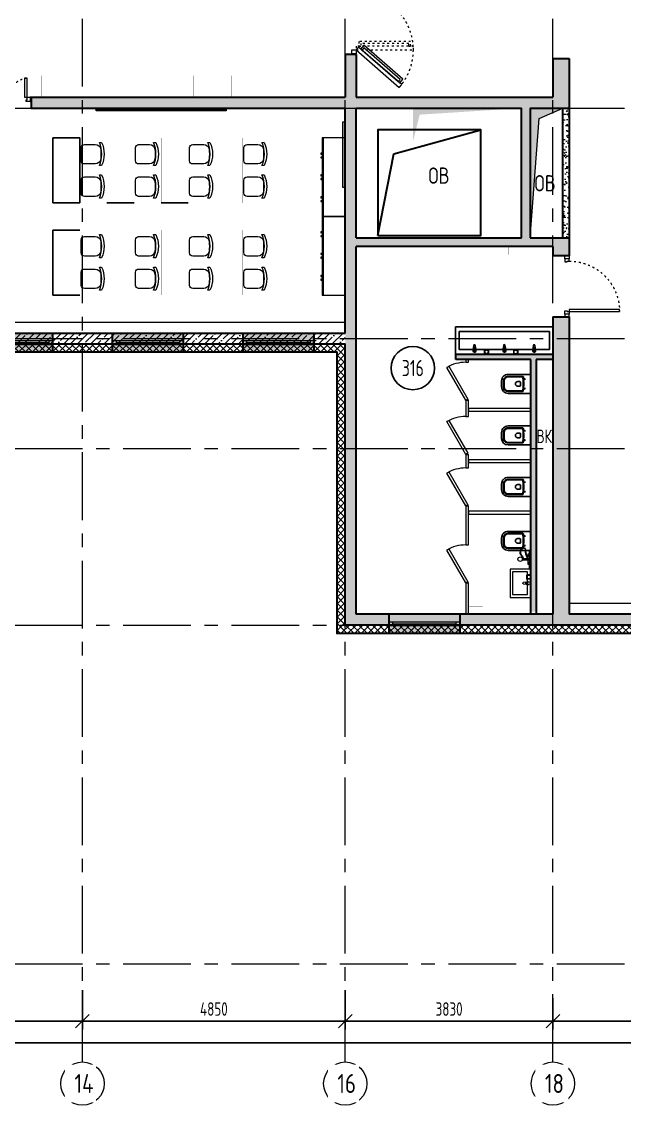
# Model space of a CAD drawing. Header units: millimetres. Extents: x -13407 to 95998, y -2611 to 109495.
# Drawn here: x 41564 to 52683, y -2611 to 17385 of the extents above; entities that cross this region are included whole.
import ezdxf
from ezdxf.enums import TextEntityAlignment as Align

# ---------------------------------------------------------------- set-up
doc = ezdxf.new("R2010")
doc.units = ezdxf.units.MM
doc.linetypes.add('ACAD_ISO03W100', pattern=[30, 12, -18])
doc.linetypes.add('CENTER', pattern=[2, 1.25, -0.25, 0.25, -0.25])
for name, color, linetype, lineweight in [('АР_Двери', 5, 'Continuous', 18), ('АР_Маркер экспликации', 239, 'Continuous', 13), ('АР_Навесной фасад', 5, 'Continuous', 5), ('АР_Номер помещения', 1, 'Continuous', 25), ('АР_Окна БЛОК', 250, 'Continuous', 13), ('АР_Оси', 193, 'Continuous', 9), ('АР_Оси размеры', 164, 'Continuous', 9), ('АР_Перегородки газоблок', 165, 'Continuous', 30), ('АР_Перегородки газоблок_Штрих', 165, 'Continuous', 5), ('АР_Перегородки сантехнические', 216, 'Continuous', 9), ('АР_Подоконники', 163, 'Continuous', 9), ('АР_Помещения_площадь', 19, 'Continuous', 9), ('АР_Сущ Несущая стена', 202, 'Continuous', 30), ('АР_тонкая линия', 250, 'Continuous', 0), ('АР_Утеплитель', 250, 'Continuous', 9), ('АР_Штриховка монолит', 250, 'Continuous', 9), ('Сантехнические приборы', 7, 'Continuous', 9), ('Спринклеры', 7, 'Continuous', 18), ('ТХ_мебель передв', 250, 'Continuous', 13), ('ТХ_ОСНОВНОЙ', 103, 'Continuous', 25)]:
    doc.layers.add(name, color=color, linetype=linetype, lineweight=lineweight)
for name, color, linetype in [('АР_Отверстия', 251, 'Continuous'), ('ТХ_дозаторы', 7, 'Continuous'), ('ТХ_обор_бытовое', 14, 'Continuous'), ('ТХ_размеры', 240, 'Continuous'), ('ТХ_сантехника', 253, 'Continuous')]:
    doc.layers.add(name, color=color, linetype=linetype)
doc.styles.add('ICOCPEUR', font='isocpeur.ttf')
doc.styles.add('ISOCPEUR', font='isocpeur.ttf', dxfattribs={"width": 0.7})
doc.styles.get("Standard").update_dxf_attribs({"font": 'arial.ttf'})
doc.styles.add('ГОСТ 2.304', font='isocpeur.ttf', dxfattribs={"width": 0.7})
doc.dimstyles.new('СПДС', dxfattribs={"dimscale": 100, "dimtxt": 2.5, "dimasz": 2.5, "dimexe": 1.5, "dimexo": 0, "dimgap": 1, "dimtad": 1, "dimdec": 0, "dimrnd": 1, "dimtxsty": 'ГОСТ 2.304', "dimblk": 'OBLIQUE', "dimcen": 2.5, "dimdle": 1.5, "dimadec": 0, "dimazin": 2, "dimtfac": 0.75, "dimtdec": 0, "dimtmove": 1, "dimatfit": 3, "dimfxl": 1, "dimtolj": 1, "dimarcsym": 1})
pattern_1 = [(50, (-58072.46, -55205.68), (215.17805, -18.82564), [22.5, -247.5]), (355, (-58072.46, -55205.68), (-41.6254, 225.65764), [18, -198]), (100.45144, (-58054.53, -55207.25), (173.55265, 206.832), [19.12206, -210.34263]), (46.1842, (-58072.46, -55145.68), (320.1724, -49.6558), [33.75, -371.25]), (96.63564, (-58045.78, -55149.82), (280.3986, 292.2356), [28.6831, -315.5141]), (351.18416, (-58072.46, -55145.68), (280.3986, 292.2356), [27, -297]), (21, (-58042.46, -55160.68), (179.07212, -120.78567), [22.5, -247.5]), (326, (-58042.46, -55160.68), (72.9946, 217.545), [18, -198]), (71.45144, (-58027.54, -55170.75), (252.0667, 96.75935), [19.12206, -210.34263]), (37.5, (-58072.46, -55205.68), (3.647957, 99.868156), [0, -195.6, 0, -201, 0, -198.75]), (7.5, (-58072.46, -55205.68), (78.92086, 118.32351), [0, -114.6, 0, -191.1, 0, -75.75]), (327.5, (-58139.36, -55205.68), (160.14673, -6.76646), [0, -75, 0, -234, 0, -310.5]), (317.5, (-58169.36, -55205.68), (174.95585, 30.0315), [0, -97.5, 0, -155.4, 0, -220.5])]

# ---------------------------------------------------------------- blocks, each defined once
blk = doc.blocks.new('*U139')
at = {"color": 253}
blk.add_lwpolyline([(100, 80), (100, 1010), (140, 1010), (140, 80)], close=True, dxfattribs=at)
for points in [[(0, 0), (0, 80), (55, 80), (55, 0), (0, 0)], [(55, 80), (55, 0), (115, 0), (115, 40), (100, 40), (100, 80), (55, 80)], [(1075, 80), (1075, 0), (1015, 0), (1015, 40), (1030, 40), (1030, 80), (1075, 80)], [(1130, 0), (1130, 80), (1075, 80), (1075, 0), (1130, 0)]]:
    blk.add_lwpolyline(points, dxfattribs=at)
at = {"color": 253, "linetype": 'ACAD_ISO03W100', "ltscale": 3}
blk.add_arc((100, 80), 930, 0, 90, dxfattribs=at)
blk = doc.blocks.new('Полуторная_на лестницу')
at = {"color": 253}
for points in [[(75, 80), (75, 1080), (125, 1080), (125, 80)], [(1375, 430), (1375, 80), (1425, 80), (1425, 430)]]:
    blk.add_lwpolyline(points, close=True, dxfattribs=at)
for points in [[(0, 0), (0, 80), (20, 80), (20, 0), (0, 0)], [(20, 80), (20, 0), (90, 0), (90, 30), (75, 30), (75, 80), (20, 80)], [(1480, 80), (1480, 0), (1410, 0), (1410, 30), (1425, 30), (1425, 80), (1480, 80)], [(1500, 0), (1500, 80), (1480, 80), (1480, 0), (1500, 0)]]:
    blk.add_lwpolyline(points, dxfattribs=at)
at = {"color": 253, "linetype": 'ACAD_ISO03W100', "ltscale": 3}
for centre, radius, start, end in [((75, 80), 1000, 0, 90), ((1465, 40), 392, 95.9075, 174.0925)]:
    blk.add_arc(centre, radius, start, end, dxfattribs=at)
blk = doc.blocks.new('*U217')
h = blk.add_hatch(color=253)
h.dxf.hatch_style = 1
h.paths.add_polyline_path([(-1310, -140), (0, -140), (0, 220), (-1310, 220)])
at = {"color": 253, "lineweight": 30}
for p, q in [((-1310, -140), (-1310, 220)), ((0, -140), (0, 220))]:
    blk.add_line(p, q, dxfattribs=at)
at = {"color": 253}
for p, q in [((0, 220), (-1310, 220)), ((-1310, 70), (0, 70)), ((-1310, 0), (0, 0)), ((-1240, 0), (-1240, 70)), ((-1240, 35), (-70, 35)), ((-70, 0), (-70, 70)), ((-1310, -140), (0, -140)), ((-1310, -140), (-1310, -140)), ((-1310, -140), (-1310, -140)), ((0, -140), (0, -140)), ((0, -140), (0, -140))]:
    blk.add_line(p, q, dxfattribs=at)
blk = doc.blocks.new('*U218')
h = blk.add_hatch(color=253)
h.dxf.hatch_style = 1
h.paths.add_polyline_path([(-1310, -140), (0, -140), (0, 220), (-1310, 220)])
at = {"color": 253, "lineweight": 30}
for p, q in [((-1310, -140), (-1310, 220)), ((0, -140), (0, 220))]:
    blk.add_line(p, q, dxfattribs=at)
at = {"color": 253}
for p, q in [((0, 220), (-1310, 220)), ((-1310, 70), (0, 70)), ((-1310, 0), (0, 0)), ((-1240, 0), (-1240, 70)), ((-1240, 35), (-70, 35)), ((-70, 0), (-70, 70)), ((-1310, -140), (0, -140)), ((-1310, -140), (-1310, -140)), ((-1310, -140), (-1310, -140)), ((0, -140), (0, -140)), ((0, -140), (0, -140))]:
    blk.add_line(p, q, dxfattribs=at)
blk = doc.blocks.new('*U219')
h = blk.add_hatch(color=253)
h.dxf.hatch_style = 1
h.paths.add_polyline_path([(-1310, -140), (0, -140), (0, 220), (-1310, 220)])
at = {"color": 253, "lineweight": 30}
for p, q in [((-1310, -140), (-1310, 220)), ((0, -140), (0, 220))]:
    blk.add_line(p, q, dxfattribs=at)
at = {"color": 253}
for p, q in [((0, 220), (-1310, 220)), ((-1310, 70), (0, 70)), ((-1310, 0), (0, 0)), ((-1240, 0), (-1240, 70)), ((-1240, 35), (-70, 35)), ((-70, 0), (-70, 70)), ((-1310, -140), (0, -140)), ((-1310, -140), (-1310, -140)), ((-1310, -140), (-1310, -140)), ((0, -140), (0, -140)), ((0, -140), (0, -140))]:
    blk.add_line(p, q, dxfattribs=at)
blk = doc.blocks.new('*U246')
h = blk.add_hatch(color=253)
h.dxf.hatch_style = 1
h.paths.add_polyline_path([(-1310, -140), (0, -140), (0, 220), (-1310, 220)])
at = {"color": 253, "lineweight": 30}
for p, q in [((-1310, -140), (-1310, 220)), ((0, -140), (0, 220))]:
    blk.add_line(p, q, dxfattribs=at)
at = {"color": 253}
for p, q in [((0, 220), (-1310, 220)), ((-1310, 70), (0, 70)), ((-1310, 0), (0, 0)), ((-1240, 0), (-1240, 70)), ((-1240, 35), (-70, 35)), ((-70, 0), (-70, 70)), ((-1310, -140), (0, -140)), ((-1310, -140), (-1310, -140)), ((-1310, -140), (-1310, -140)), ((0, -140), (0, -140)), ((0, -140), (0, -140))]:
    blk.add_line(p, q, dxfattribs=at)
blk = doc.blocks.new('_Oblique')
at = {"color": 253, "linetype": 'ByBlock', "lineweight": -2}
blk.add_line((-0.5, -0.5), (0.5, 0.5), dxfattribs=at)
blk = doc.blocks.new('*D306')
at = {"layer": 'АР_Оси размеры', "color": 253, "lineweight": -2, "ltscale": 100, "transparency": 16777216}
for p, q in [((34145, -217), (34145, -1209)), ((42685, -485), (42685, -1209)), ((33995, -1059), (42835, -1059))]:
    blk.add_line(p, q, dxfattribs=at)
at = {"layer": 'АР_Оси размеры', "color": 253, "lineweight": -2, "ltscale": 100, "transparency": 16777216, "xscale": 250, "yscale": 250, "zscale": 250, "rotation": 180}
blk.add_blockref('_Oblique', (34145, -1059), dxfattribs=at)
at = {"layer": 'АР_Оси размеры', "color": 253, "lineweight": -2, "ltscale": 100, "transparency": 16777216, "xscale": 250, "yscale": 250, "zscale": 250}
blk.add_blockref('_Oblique', (42685, -1059), dxfattribs=at)
at = {"layer": 'АР_Оси размеры', "color": 253, "ltscale": 100, "transparency": 16777216, "insert": (38415, -834), "char_height": 250, "attachment_point": 5, "style": 'ГОСТ 2.304'}
blk.add_mtext('\\A1;8540', dxfattribs=at)
blk = doc.blocks.new('*D307')
at = {"layer": 'АР_Оси размеры', "color": 253, "lineweight": -2, "ltscale": 100, "transparency": 16777216}
for p, q in [((47535, -485), (47535, -1209)), ((51365, -636), (51365, -1209)), ((47385, -1059), (51515, -1059))]:
    blk.add_line(p, q, dxfattribs=at)
at = {"layer": 'АР_Оси размеры', "color": 253, "lineweight": -2, "ltscale": 100, "transparency": 16777216, "xscale": 250, "yscale": 250, "zscale": 250, "rotation": 180}
blk.add_blockref('_Oblique', (47535, -1059), dxfattribs=at)
at = {"layer": 'АР_Оси размеры', "color": 253, "lineweight": -2, "ltscale": 100, "transparency": 16777216, "xscale": 250, "yscale": 250, "zscale": 250}
blk.add_blockref('_Oblique', (51365, -1059), dxfattribs=at)
at = {"layer": 'АР_Оси размеры', "color": 253, "ltscale": 100, "transparency": 16777216, "insert": (49450, -834), "char_height": 250, "attachment_point": 5, "style": 'ГОСТ 2.304'}
blk.add_mtext('\\A1;3830', dxfattribs=at)
blk = doc.blocks.new('*D308')
at = {"layer": 'АР_Оси размеры', "color": 253, "lineweight": -2, "ltscale": 100, "transparency": 16777216}
for p, q in [((51365, -636), (51365, -1209)), ((55515, -636), (55515, -1209)), ((51215, -1059), (55665, -1059))]:
    blk.add_line(p, q, dxfattribs=at)
at = {"layer": 'АР_Оси размеры', "color": 253, "lineweight": -2, "ltscale": 100, "transparency": 16777216, "xscale": 250, "yscale": 250, "zscale": 250, "rotation": 180}
blk.add_blockref('_Oblique', (51365, -1059), dxfattribs=at)
at = {"layer": 'АР_Оси размеры', "color": 253, "lineweight": -2, "ltscale": 100, "transparency": 16777216, "xscale": 250, "yscale": 250, "zscale": 250}
blk.add_blockref('_Oblique', (55515, -1059), dxfattribs=at)
at = {"layer": 'АР_Оси размеры', "color": 253, "ltscale": 100, "transparency": 16777216, "insert": (53440, -834), "char_height": 250, "attachment_point": 5, "style": 'ГОСТ 2.304'}
blk.add_mtext('\\A1;4150', dxfattribs=at)
blk = doc.blocks.new('*D265')
at = {"layer": 'АР_Оси размеры', "color": 253, "lineweight": -2, "ltscale": 100, "transparency": 16777216}
for p, q in [((42685, -485), (42685, -1209)), ((47535, -485), (47535, -1209)), ((42535, -1059), (47685, -1059))]:
    blk.add_line(p, q, dxfattribs=at)
at = {"layer": 'АР_Оси размеры', "color": 253, "lineweight": -2, "ltscale": 100, "transparency": 16777216, "xscale": 250, "yscale": 250, "zscale": 250, "rotation": 180}
blk.add_blockref('_Oblique', (42685, -1059), dxfattribs=at)
at = {"layer": 'АР_Оси размеры', "color": 253, "lineweight": -2, "ltscale": 100, "transparency": 16777216, "xscale": 250, "yscale": 250, "zscale": 250}
blk.add_blockref('_Oblique', (47535, -1059), dxfattribs=at)
at = {"layer": 'АР_Оси размеры', "color": 253, "ltscale": 100, "transparency": 16777216, "insert": (45110, -834), "char_height": 250, "attachment_point": 5, "style": 'ГОСТ 2.304'}
blk.add_mtext('\\A1;4850', dxfattribs=at)
blk = doc.blocks.new('*D296')
at = {"layer": 'АР_Оси размеры', "color": 253, "lineweight": -2, "ltscale": 100, "transparency": 16777216}
for p, q in [((0, -1786), (0, -1311)), ((68415, -1786), (68415, -1311)), ((-150, -1461), (68565, -1461))]:
    blk.add_line(p, q, dxfattribs=at)
at = {"layer": 'АР_Оси размеры', "color": 253, "lineweight": -2, "ltscale": 100, "transparency": 16777216, "xscale": 250, "yscale": 250, "zscale": 250, "rotation": 180}
blk.add_blockref('_Oblique', (0, -1461), dxfattribs=at)
at = {"layer": 'АР_Оси размеры', "color": 253, "lineweight": -2, "ltscale": 100, "transparency": 16777216, "xscale": 250, "yscale": 250, "zscale": 250}
blk.add_blockref('_Oblique', (68415, -1461), dxfattribs=at)
at = {"layer": 'АР_Оси размеры', "color": 253, "ltscale": 100, "transparency": 16777216, "insert": (34208, -1236), "char_height": 250, "attachment_point": 5, "style": 'ГОСТ 2.304'}
blk.add_mtext('\\A1;68415', dxfattribs=at)
blk = doc.blocks.new('*U331')
at = {"layer": 'АР_Номер помещения', "color": 253}
blk.add_circle((-16245, 4860), 400, dxfattribs=at)
at = {"layer": 'АР_Номер помещения', "color": 253, "style": 'ISOCPEUR', "width": 0.7}
blk.add_attdef('НОМЕР_ПОМЕЩЕНИЯ', text='', height=300, dxfattribs=at).set_placement((-16245, 4860), align=Align.MIDDLE_CENTER)
at = {"layer": 'АР_Помещения_площадь', "color": 253, "lineweight": 30, "width": 0.7, "flags": 104}
blk.add_attdef('ИМЯ_ПОМЕЩЕНИЯ', text='', height=100, dxfattribs=at).set_placement((158, 1217), align=Align.MIDDLE_CENTER)
blk = doc.blocks.new('*U137')
at = {"color": 253}
for p, q in [((0, 0), (0, -50)), ((700, 0), (700, -50))]:
    blk.add_line(p, q, dxfattribs=at)
blk.add_lwpolyline([(0, 0), (606, 350), (628, 312), (22, -38)], close=True, dxfattribs=at)
blk.add_arc((0, 0), 700, 0, 30, dxfattribs=at)
blk = doc.blocks.new('*U132')
at = {"color": 253}
for p, q in [((0, 0), (0, -50)), ((700, 0), (700, -50))]:
    blk.add_line(p, q, dxfattribs=at)
blk.add_lwpolyline([(0, 0), (606, 350), (628, 312), (22, -38)], close=True, dxfattribs=at)
blk.add_arc((0, 0), 700, 0, 30, dxfattribs=at)
blk = doc.blocks.new('*U133')
at = {"color": 253}
for p, q in [((0, 0), (0, -50)), ((700, 0), (700, -50))]:
    blk.add_line(p, q, dxfattribs=at)
blk.add_lwpolyline([(0, 0), (606, 350), (628, 312), (22, -38)], close=True, dxfattribs=at)
blk.add_arc((0, 0), 700, 0, 30, dxfattribs=at)
blk = doc.blocks.new('*U134')
at = {"color": 253}
for p, q in [((0, 0), (0, -50)), ((700, 0), (700, -50))]:
    blk.add_line(p, q, dxfattribs=at)
blk.add_lwpolyline([(0, 0), (606, 350), (628, 312), (22, -38)], close=True, dxfattribs=at)
blk.add_arc((0, 0), 700, 0, 30, dxfattribs=at)
blk = doc.blocks.new('унитаз поликлиники')
at = {"color": 253}
for p, q in [((0, 175), (0, -175)), ((0, 175), (420, 175)), ((126, 87), (100, 87)), ((112, 73), (112, 100)), ((420, 139), (150, 139)), ((420, 129), (157, 129)), ((192, -34), (192, 34)), ((242, 44), (202, 44)), ((494, 57), (494, -57)), ((504, 55), (504, -55)), ((540, 55), (540, -55)), ((0, -175), (420, -175)), ((126, -87), (99, -86)), ((112, -73), (112, -100)), ((420, -139), (148, -139)), ((420, -129), (155, -129)), ((242, -44), (202, -44))]:
    blk.add_line(p, q, dxfattribs=at)
for centre, radius, start, end in [((242, 0), 43.7, 270, 90), ((420, 55), 120, 0, 90), ((420, 55), 83.5, 359.8619, 90.3335), ((420, 55), 74, 0, 90), ((420, -55), 120, 270, 0), ((420, -55), 84, 270, 0), ((420, -55), 74, 270, 358.4018)]:
    blk.add_arc(centre, radius, start, end, dxfattribs=at)
at = {"color": 253, "extrusion": (0, 0, -1)}
for centre, major_axis, ratio, start_param, end_param in [((112, 87), (3.55, 3.55), 1, 5.504025, 11.78721), ((1158, 0), (-731, -726), 0.993775, 0.659849, 0.910919), ((984, 0), (-23, -941), 0.89728, 1.422258, 1.677847), ((150, 127), (-5.6, -10.5), 0.821373, 1.269211, 2.570669), ((154, 120), (-5.61, -7.72), 0.798093, 1.232924, 2.686723), ((148, -127), (5.4, -10.4), 0.836443, 0.56114, 1.877577), ((155, -117), (5.3, -10.4), 0.842984, 0.549902, 1.8819), ((202, -33), (4.12, -9.49), 0.964797, 0.42926, 1.943413)]:
    blk.add_ellipse(centre, major_axis=major_axis, ratio=ratio, start_param=start_param, end_param=end_param, dxfattribs=at)
at = {"color": 253}
for centre, major_axis, ratio, start_param, end_param in [((202, 33), (4.12, 9.49), 0.964797, 0.42926, 1.943413), ((112, -87), (3.54, -3.55), 1, 5.504025, 11.78721)]:
    blk.add_ellipse(centre, major_axis=major_axis, ratio=ratio, start_param=start_param, end_param=end_param, dxfattribs=at)
blk = doc.blocks.new('дв.1700')
at = {"layer": 'АР_Двери', "color": 253}
for points in [[(-87, 0), (-87, -80), (-70, -80), (-70, 0), (-87, 0)], [(-70, -80), (-70, 0), (0, 0), (0, -30), (0, -30), (0, -80), (-70, -80)], [(1596, -80), (1596, 0), (1526, 0), (1526, -30), (1526, -30), (1526, -80), (1596, -80)], [(1613, 0), (1613, -80), (1596, -80), (1596, 0), (1613, 0)]]:
    blk.add_lwpolyline(points, dxfattribs=at)
for points in [[(0, -80), (-692, -876), (-639, -922), (53, -126)], [(20, -164), (-606, -884), (-542, -940), (84, -219)], [(-3, -190), (-583, -858), (-546, -890), (35, -223)], [(1997, -150), (1526, -150), (1526, -80), (1997, -80)], [(1947, -235), (1576, -235), (1576, -150), (1947, -150)], [(1912, -200), (1611, -200), (1611, -150), (1912, -150)]]:
    blk.add_lwpolyline(points, close=True, dxfattribs=at)
at = {"layer": 'АР_Двери', "color": 253, "linetype": 'ACAD_ISO03W100', "ltscale": 3}
for points in [[(0, -80), (0, -1135), (70, -1135), (70, -80)], [(1456, -551), (1456, -80), (1526, -80), (1526, -551)]]:
    blk.add_lwpolyline(points, close=True, dxfattribs=at)
for points in [[(70, -1050), (70, -1085), (155, -1085), (155, -130), (70, -130), (70, -165)], [(70, -1050), (120, -1050), (120, -165), (70, -165)], [(1456, -466), (1456, -501), (1371, -501), (1371, -130), (1456, -130), (1456, -165)], [(1456, -466), (1406, -466), (1406, -165), (1456, -165)]]:
    blk.add_lwpolyline(points, dxfattribs=at)
for centre, radius, start, end in [((0, -80), 1055, 229, 0), ((1526, -80), 471, 180, 351.4758)]:
    blk.add_arc(centre, radius, start, end, dxfattribs=at)
blk = doc.blocks.new('Из_буфера31843')
at = {"color": 253}
for p, q in [((356, 104), (352, 62)), ((366, 166), (359, 113)), ((363, 87), (363, 101)), ((390, 87), (363, 87)), ((395, 113), (388, 166)), ((390, 101), (390, 87)), ((402, 62), (398, 104)), ((906, 104), (902, 62)), ((916, 166), (909, 113)), ((913, 87), (913, 101)), ((940, 87), (913, 87)), ((945, 113), (938, 166)), ((940, 101), (940, 87)), ((952, 62), (948, 104)), ((1456, 104), (1452, 62)), ((1466, 166), (1459, 113)), ((1463, 87), (1463, 101)), ((1490, 87), (1463, 87)), ((1495, 113), (1488, 166)), ((1490, 101), (1490, 87)), ((1502, 62), (1498, 104))]:
    blk.add_line(p, q, dxfattribs=at)
at = {"color": 253, "lineweight": 13, "ltscale": 500}
for p, q in [((377, 85), (377, 23)), ((927, 85), (927, 23)), ((1477, 85), (1477, 23))]:
    blk.add_line(p, q, dxfattribs=at)
at = {"color": 253}
for points in [[(1827, 500), (27, 500), (27, 0), (1827, 0)], [(1762, 415), (92, 415), (92, 85), (1762, 85)]]:
    blk.add_lwpolyline(points, close=True, dxfattribs=at)
for centre, major_axis, start_param, end_param in [((377, 62), (-17.7, -17.7), -0.785398, 2.356194), ((377, 102), (-14.9, -14.9), -1.35736, -0.875625), ((377, 102), (-14.9, 14.9), 4.498953, 6.496621), ((377, 101), (-9.62, 9.62), 3.926991, 7.068583), ((377, 165), (-7.91, 7.91), 4.051589, 6.943986), ((377, 102), (-14.9, 14.9), 4.017217, 4.498953), ((927, 62), (-17.7, -17.7), -0.785398, 2.356194), ((927, 102), (-14.9, -14.9), -1.35736, -0.875625), ((927, 102), (-14.9, 14.9), 4.498953, 6.496621), ((927, 101), (-9.62, 9.62), 3.926991, 7.068583), ((927, 165), (-7.91, 7.91), 4.051589, 6.943986), ((927, 102), (-14.9, 14.9), 4.017217, 4.498953), ((1477, 62), (-17.7, -17.7), -0.785398, 2.356194), ((1477, 102), (-14.9, -14.9), -1.35736, -0.875625), ((1477, 102), (-14.9, 14.9), 4.498953, 6.496621), ((1477, 101), (-9.62, 9.62), 3.926991, 7.068583), ((1477, 165), (-7.91, 7.91), 4.051589, 6.943986), ((1477, 102), (-14.9, 14.9), 4.017217, 4.498953)]:
    blk.add_ellipse(centre, major_axis=major_axis, ratio=1, start_param=start_param, end_param=end_param, dxfattribs=at)
blk = doc.blocks.new('У018')
at = {"layer": 'ТХ_мебель передв', "color": 253, "ltscale": 100, "const_width": 2}
blk.add_lwpolyline([(94750, 82280), (95250, 82280), (95250, 81080), (94750, 81080)], close=True, dxfattribs=at)
blk = doc.blocks.new('Стул парты')
at = {"color": 253}
for points in [[(-95, -360, -0.36493), (-180, -259), (-180, -58, -0.414078), (-122, 0), (122, 0, -0.414078), (180, -58), (180, -259, -0.36493), (95, -360, -0.041656)], [(-212, -334, 0.203875), (217, -334), (217, -374, -0.227009), (-212, -374)]]:
    blk.add_lwpolyline(points, format="xyb", close=True, dxfattribs=at)
blk = doc.blocks.new('тумба под доской')
at = {"color": 253}
for points in [[(-1451, -426), (0, -426), (0, 0), (-1451, 0)], [(-1165, -453), (-1149, -453), (-1149, -426), (-1165, -426)], [(-1096, -453), (-1080, -453), (-1080, -426), (-1096, -426)], [(-768, -453), (-752, -453), (-752, -426), (-768, -426)], [(-699, -453), (-683, -453), (-683, -426), (-699, -426)], [(-360, -453), (-344, -453), (-344, -426), (-360, -426)], [(-291, -453), (-275, -453), (-275, -426), (-291, -426)]]:
    blk.add_lwpolyline(points, close=True, dxfattribs=at)
blk.add_lwpolyline([(-1451, -410), (0, -410)], dxfattribs=at)
blk = doc.blocks.new('A$C3da1b1ea')
at = {"color": 253, "lineweight": 0}
blk.add_lwpolyline([(0, 0), (50, 0), (50, -1200), (0, -1200), (0, 0)], dxfattribs=at)
blk = doc.blocks.new('У101')
at = {"layer": 'ТХ_мебель передв', "color": 253, "const_width": 2}
blk.add_lwpolyline([(341448, -227858), (342148, -227858), (342148, -228258), (341448, -228258)], close=True, dxfattribs=at)
blk = doc.blocks.new('У240')
at = {"layer": 'ТХ_обор_бытовое', "color": 253, "lineweight": 0, "ltscale": 100, "transparency": 33554687, "const_width": 2}
blk.add_lwpolyline([(259065, 2932), (259065, 3192), (259215, 3192), (259215, 2932)], close=True, dxfattribs=at)
blk = doc.blocks.new('Из_буфера27431')
at = {"color": 253, "linetype": 'Continuous', "lineweight": 5}
for p, q in [((-139, 11), (-86, 18)), ((-139, 11), (-86, 18)), ((-76, 21), (-34, 25)), ((-76, 21), (-34, 25)), ((-59, 14), (-74, 14)), ((-59, 14), (-74, 14)), ((-59, -14), (-59, 14)), ((-59, -14), (-59, 14)), ((-86, -18), (-139, -11)), ((-86, -18), (-139, -11)), ((-34, -25), (-76, -21)), ((-34, -25), (-76, -21)), ((-74, -14), (-59, -14)), ((-74, -14), (-59, -14))]:
    blk.add_line(p, q, dxfattribs=at)
for points in [[(0, -260), (-380, -260), (-380, 260), (0, 260)], [(-59, -210), (-339, -210), (-339, 210), (-59, 210)], [(-59, -210), (-339, -210), (-339, 210), (-59, 210)]]:
    blk.add_lwpolyline(points, close=True, dxfattribs=at)
for centre, radius, start, end in [((-137, 0), 11.2, 97.1389, 262.8611), ((-137, 0), 11.2, 97.1389, 262.8611), ((-74, 0), 21.1, 122.771, 237.229), ((-74, 0), 21.1, 122.771, 237.229), ((-74, 0), 13.6, 90, 270), ((-74, 0), 13.6, 90, 270), ((-74, 0), 21.1, 95.1696, 122.771), ((-74, 0), 21.1, 95.1696, 122.771), ((-34, 0), 25, 270, 90), ((-34, 0), 25, 270, 90), ((-74, 0), 21.1, 237.229, 264.8304), ((-74, 0), 21.1, 237.229, 264.8304)]:
    blk.add_arc(centre, radius, start, end, dxfattribs=at)
blk = doc.blocks.new('111')
at = {"layer": 'Сантехнические приборы', "color": 253}
blk.add_line((293830, -128587), (293830, -128612), dxfattribs=at)
at = {"layer": 'Сантехнические приборы', "color": 253, "lineweight": 0}
for points in [[(293831, -128402), (293857, -128402), (293857, -128524), (293831, -128524)], [(293857, -128466), (293883, -128466), (293883, -128665), (293857, -128665)], [(293870, -128550), (293986, -128550), (293986, -128582), (293870, -128582)], [(293986, -128582), (293960, -128582), (293960, -128550), (293986, -128550)], [(293831, -128607), (293857, -128607), (293857, -128729), (293831, -128729)]]:
    blk.add_lwpolyline(points, close=True, dxfattribs=at)
for points in [[(293896, -128575), (293902, -128595), (293915, -128633), (293921, -128665), (293928, -128697), (293928, -128717), (293928, -128729), (293928, -128736), (293928, -128742), (293928, -128749), (293934, -128755), (293941, -128755), (293941, -128762), (293947, -128762), (293953, -128768), (293960, -128768), (293966, -128768), (293966, -128762), (293973, -128762), (293979, -128762), (293992, -128755), (293998, -128749), (294005, -128736), (294011, -128729), (294018, -128717), (294024, -128704), (294024, -128697), (294024, -128691), (294024, -128685), (294024, -128678), (294024, -128672), (294018, -128665), (294018, -128659), (294011, -128652), (294011, -128646), (293998, -128633), (293986, -128620), (293979, -128601), (293973, -128588), (293973, -128582)], [(293883, -128582), (293908, -128633), (293915, -128678), (293921, -128742), (293928, -128762), (293941, -128768), (293966, -128774), (293992, -128768), (294018, -128749), (294030, -128723), (294037, -128697), (294037, -128672), (294024, -128652), (293998, -128620), (293986, -128582)]]:
    blk.add_lwpolyline(points, dxfattribs=at)
for points in [[(293986, -128569), (293986, -128543), (294005, -128524), (294024, -128524)], [(294024, -128607), (294005, -128607), (293986, -128588), (293986, -128569)], [(294024, -128524), (294050, -128524), (294069, -128543), (294069, -128569)], [(294069, -128569), (294069, -128588), (294050, -128607), (294024, -128607)]]:
    blk.add_open_spline(points, degree=3, dxfattribs=at)
blk = doc.blocks.new('A$C500e89c7')
at = {"color": 253, "ltscale": 100}
blk.add_circle((-37, 37), 35.3, dxfattribs=at)
at = {"layer": 'ТХ_дозаторы', "color": 253, "ltscale": 100}
blk.add_lwpolyline([(-73, 75), (0, 75), (0, 0), (-73, 0)], close=True, dxfattribs=at)

msp = doc.modelspace()

# ---------------------------------------------------------------- hatches: boundary and pattern name
at = {"layer": 'АР_Перегородки газоблок_Штрих', "ltscale": 100}
h = msp.add_hatch(dxfattribs=at)
h.set_pattern_fill('AR-CONC', color=253, scale=30)
h.set_pattern_definition(pattern_1)
h.paths.add_polyline_path([(51665, 15790.7), (51653.9, 15790.7), (51545, 15790.7), (51545, 13397), (51665, 13397), (51665, 15282.5)])
h = msp.add_hatch(dxfattribs=at)
h.set_pattern_fill('AR-CONC', color=253, scale=30)
h.set_pattern_definition(pattern_1)
h.paths.add_polyline_path([(51365, 11251.2), (49574, 11251.2), (49574, 11151.2), (50957.8, 11151.2), (50957.8, 6500), (51057.8, 6500), (51057.8, 11151.2), (51365, 11151.2)])
at = {"layer": 'АР_Утеплитель', "ltscale": 100}
h = msp.add_hatch(dxfattribs=at)
h.set_pattern_fill('ANSI37', color=253, scale=700)
h.set_pattern_definition([(45, (-945096.63, 49153.53), (-61.871843, 61.871843), []), (135, (-945096.63, 49153.53), (-61.871843, -61.871843), [])])
h.paths.add_polyline_path([(14829.8, 47170), (17959.8, 47170), (17959.8, 44240), (21080, 44240), (21080, 36220), (17279.8, 36220), (17279.8, 36090), (11889.8, 36090), (11889.8, 27480), (16865, 27480), (16865, 31445), (51665, 31445), (51665, 27480), (62165, 27480), (62165, 9610), (68515, 9610), (68515, -100), (55415, -100), (55415, 6250), (47535, 6250), (47535, 11440), (38999.7, 11440), (38999.7, 11040), (39149.7, 11040), (39149.7, 11290), (47385, 11290), (47385, 6100), (55265, 6100), (55265, -250), (68665, -250), (68665, 9760), (62315, 9760), (62315, 27630), (51815, 27630), (51815, 31595), (16715, 31595), (16715, 27630), (12039.8, 27630), (12039.8, 35940), (17429.8, 35940), (17429.8, 36070), (21230, 36070), (21230, 44390), (18109.8, 44390), (18109.8, 47320), (14979.8, 47320), (14979.8, 47738.8), (14834.2, 47738.8)])
at = {"layer": 'АР_Штриховка монолит', "ltscale": 100}
h = msp.add_hatch(dxfattribs=at)
h.set_pattern_fill('ANSI35', color=253, scale=700)
h.set_pattern_definition([(45, (-951587.71, 109999.9), (-123.743687, 123.743687), []), (45, (-951463.97, 109999.9), (-123.743687, 123.743687), [218.75, -43.75, 0, -43.75])])
h.paths.add_polyline_path([(55415.1, 6450), (51665.1, 6450), (51665, 11935.7), (51365, 11935.7), (51365.1, 6450), (47735.1, 6450), (47735.1, 13236.3), (51365.1, 13236.3), (51365.1, 13065.7), (51665.1, 13065.7), (51665.1, 13396.3), (50944.9, 13396.3), (50944.9, 15790), (51665.1, 15790), (51665, 16702.5), (51365, 16702.5), (51365.1, 15990), (50409.9, 15990), (50409.9, 15790), (50784.9, 15790), (50784.9, 13396.3), (47735.1, 13396.3), (47735.1, 15790), (50409.9, 15790), (50409.9, 15990), (47735, 15990), (47735, 16777.5), (47535, 16777.5), (47535, 15990), (41738.4, 15990), (41738.4, 15790), (47535.1, 15790), (47535.1, 6250), (55415.1, 6250)])
h = msp.add_hatch(dxfattribs=at)
h.set_pattern_fill('ANSI35', color=253, scale=700)
h.set_pattern_definition([(45, (-943338.09, 109999.9), (-123.743687, 123.743687), []), (45, (-943214.34, 109999.9), (-123.743687, 123.743687), [218.75, -43.75, 0, -43.75])])
h.paths.add_polyline_path([(47535, 11640), (36357, 11640), (36357, 11440), (38599.7, 11440), (38599.7, 11040), (38999.7, 11040), (38999.7, 11440), (47535, 11440)])
at = {"layer": 'Спринклеры', "ltscale": 100}
h = msp.add_hatch(color=253, dxfattribs=at)
h.paths.add_polyline_path([(50784.9, 15789.1), (50784.9, 15789.2), (48786.8, 15789.2), (48786.8, 15189.2), (48906.8, 15669.2)])
h.paths.add_polyline_path([(51365, 15711.4), (51544.2, 15790), (50944.9, 15790), (50944.9, 13396.6), (51113.1, 15600.8)])
at = {"layer": 'ТХ_мебель передв', "transparency": 33554508}
h = msp.add_hatch(color=253, dxfattribs=at)
h.dxf.hatch_style = 1
h.paths.add_polyline_path([(47535, 14331.2), (47482.1, 14331.2), (47482.1, 15531.2), (47535, 15531.2)])

# ---------------------------------------------------------------- linework, layer by layer
at = {"color": 253, "lineweight": 30, "ltscale": 100}
msp.add_lwpolyline([(48135, 13441.3), (50033, 13441.3), (50033, 15390), (48135, 15390)], close=True, dxfattribs=at)
msp.add_lwpolyline([(48135, 13441.3), (48432.4, 14947.9), (50033, 15390)], dxfattribs=at)
at = {"layer": 'АР_Навесной фасад', "color": 253, "ltscale": 100}
for p, q in [((47385, 11290), (39149.7, 11290)), ((47375, 11280), (39159.7, 11280)), ((47375, 11280), (47375, 6090)), ((47385, 11290), (47385, 6100)), ((55255, 6090), (47375, 6090)), ((55265, 6100), (47385, 6100))]:
    msp.add_line(p, q, dxfattribs=at)
at = {"layer": 'АР_Оси', "color": 253, "linetype": 'CENTER', "ltscale": 1000}
for p, q in [((42685, -1811.3), (42685, 32496.2)), ((47535, -1811.3), (47535, 32496.2)), ((51365, -1811.3), (51365, 32496.2)), ((-12563.8, 15790), (71033.4, 15790)), ((-12563.8, 11540), (71033.4, 11540)), ((-12563.8, 9510), (71033.4, 9510)), ((-12563.8, 6250), (71033.4, 6250)), ((-12563.8, 0), (71033.4, 0))]:
    msp.add_line(p, q, dxfattribs=at)
at = {"layer": 'АР_Оси', "color": 253, "ltscale": 0.5}
for centre in [(42685, -2211.3), (47535, -2211.3), (51365, -2211.3)]:
    msp.add_circle(centre, 400, dxfattribs=at)
at = {"layer": 'АР_Перегородки газоблок', "color": 253, "ltscale": 100}
for points in [[(51545.1, 13397), (51545, 15790.7)], [(51665, 15790.7), (51665, 13397)], [(49574, 11151.2), (49574, 11251.2)], [(49574, 11251.2), (51365, 11251.2)], [(50957.8, 11151.2), (49574, 11151.2)], [(50957.8, 6450), (50957.8, 11151.2)], [(51057.8, 11151.2), (51057.8, 6450)], [(51365, 11151.2), (51057.8, 11151.2)]]:
    msp.add_lwpolyline(points, dxfattribs=at)
at = {"layer": 'АР_Перегородки сантехнические', "color": 253, "lineweight": 0}
for points in [[(49757.8, 11100), (49807.8, 11100), (49807.8, 11150), (49757.8, 11150)], [(49757.8, 10100), (49807.8, 10100), (49807.8, 10400), (49757.8, 10400)], [(50957.8, 10200), (50957.8, 10250), (49807.8, 10250), (49807.8, 10200)], [(49757.8, 9150), (49807.8, 9150), (49807.8, 9400), (49757.8, 9400)], [(50957.8, 9250), (50957.8, 9300), (49807.8, 9300), (49807.8, 9250)], [(49757.8, 7729.6), (49807.8, 7729.6), (49807.8, 8450), (49757.8, 8450)], [(50957.8, 8300), (50957.8, 8350), (49807.8, 8350), (49807.8, 8300)], [(49757.8, 6450), (49807.8, 6450), (49807.8, 7029.6), (49757.8, 7029.6)]]:
    msp.add_lwpolyline(points, close=True, dxfattribs=at)
at = {"layer": 'АР_Подоконники', "color": 253, "ltscale": 100}
for p, q in [((39738.4, 11840), (47535, 11840)), ((55475, 6650), (51665, 6650))]:
    msp.add_line(p, q, dxfattribs=at)
at = {"layer": 'АР_Сущ Несущая стена', "color": 253, "ltscale": 100}
for p, q in [((47535, 16777.5), (47535, 15990)), ((47735, 16777.5), (47535, 16777.5)), ((47735, 16777.5), (47535, 16777.5)), ((47735, 16777.5), (47735, 15990)), ((51365, 16702.5), (51365, 15990)), ((51365, 16702.5), (51665, 16702.5)), ((51665, 16702.5), (51665, 15790)), ((41738.4, 15990.1), (41738.4, 15790.1)), ((41738.4, 15990), (47535, 15990)), ((47735, 15990), (50559, 15990)), ((50384.9, 15990), (51365, 15990)), ((41738.4, 15790.1), (47535, 15790)), ((47535, 11640), (47535, 15790)), ((47735, 13396.3), (47735, 15790)), ((50944.9, 15790), (51665, 15790)), ((47735, 6450), (47735, 13236.3)), ((51365, 13236.3), (51365, 13065.7)), ((51365, 11935.7), (51365, 6450.1)), ((51365, 11935.7), (51665, 11935.7)), ((51665, 11935.7), (51665, 6450)), ((36357, 11640), (47535, 11640)), ((38999.7, 11440), (47535, 11440)), ((47535, 6250), (47535, 11440)), ((51365, 6450), (47735, 6450)), ((55475, 6450), (51665, 6450)), ((55415, 6250), (47535, 6250))]:
    msp.add_line(p, q, dxfattribs=at)
for points in [[(47735, 15790), (50784.9, 15790)], [(50384.9, 15790), (50784.9, 15790)], [(50384.9, 15790), (50784.9, 15790)], [(50784.9, 13396.3), (50784.9, 15790)], [(50944.9, 15790), (50944.9, 13396.3)], [(47735, 13396.3), (50786.6, 13396.3)], [(51365, 13236.3), (47735, 13236.3)], [(50946.6, 13396.3), (51665, 13396.3)], [(51665, 13396.3), (51665, 13065.7)], [(51665, 13065.7), (51365, 13065.7)]]:
    msp.add_lwpolyline(points, dxfattribs=at)
at = {"layer": 'АР_тонкая линия', "color": 253, "ltscale": 100}
msp.add_lwpolyline([(50944.9, 13396.6), (51113.1, 15600.8), (51545, 15790.3)], dxfattribs=at)
at = {"layer": 'ТХ_мебель передв', "color": 253}
for p, q in [((42638.3, 15240), (42138.3, 15240)), ((42138.3, 15240), (42138.3, 14640)), ((42638.3, 15240), (42138.3, 15240)), ((42138.3, 15240), (42138.3, 14640)), ((42138.3, 15240), (42638.3, 15240)), ((42138.3, 14640), (42138.3, 15240)), ((42638.3, 14640), (42638.3, 15240)), ((42638.3, 14640), (42638.3, 15240)), ((42638.3, 15240), (42638.3, 14640)), ((42138.3, 14640), (42138.3, 14040)), ((42138.3, 14640), (42138.3, 14040)), ((42138.3, 14040), (42138.3, 14640)), ((42638.3, 14040), (42638.3, 14640)), ((42638.3, 14040), (42638.3, 14640)), ((42638.3, 14640), (42638.3, 14040)), ((42138.3, 14040), (42638.3, 14040)), ((42138.3, 14040), (42638.3, 14040)), ((42638.3, 14040), (42138.3, 14040)), ((43138.3, 14040), (43638.3, 14040)), ((43138.3, 14040), (43638.3, 14040)), ((43638.3, 14040), (43138.3, 14040)), ((44138.3, 14040), (44638.3, 14040)), ((44138.3, 14040), (44638.3, 14040)), ((44638.3, 14040), (44138.3, 14040)), ((42638.3, 13540), (42138.3, 13540)), ((42138.3, 13540), (42138.3, 12940)), ((42638.3, 13540), (42138.3, 13540)), ((42138.3, 13540), (42138.3, 12940)), ((42138.3, 13540), (42638.3, 13540)), ((42138.3, 12940), (42138.3, 13540)), ((42138.3, 12940), (42138.3, 12340)), ((42138.3, 12340), (42138.3, 12940)), ((42138.3, 12340), (42638.3, 12340)), ((42638.3, 12340), (42138.3, 12340))]:
    msp.add_line(p, q, dxfattribs=at)
at = {"layer": 'ТХ_мебель передв', "color": 253, "const_width": 50}
for points in [[(44138.3, 15765), (42938.3, 15765)], [(45338.3, 15765), (44138.3, 15765)]]:
    msp.add_lwpolyline(points, dxfattribs=at)
at = {"layer": 'ТХ_мебель передв', "color": 253}
msp.add_lwpolyline([(47535, 15531.2), (47482.1, 15531.2), (47482.1, 14331.2), (47535, 14331.2)], close=True, dxfattribs=at)

# ---------------------------------------------------------------- block references
at = {"layer": 'АР_Двери', "color": 253, "rotation": 90.00000000000001}
msp.add_blockref('дв.1700', (47655, 16864.5), dxfattribs=at)
at = {"layer": 'АР_Двери', "color": 253}
msp.add_blockref('Полуторная_на лестницу', (40238.4, 15910.1), dxfattribs=at)
at = {"layer": 'АР_Двери', "color": 253, "xscale": -1, "rotation": 270}
msp.add_blockref('*U139', (51585, 11935.7), dxfattribs=at)
at = {"layer": 'АР_Двери', "color": 253, "lineweight": 30, "rotation": 90.00000000000001}
for name, p in [('*U134', (49757.8, 10400)), ('*U133', (49757.8, 9400)), ('*U132', (49757.8, 8450)), ('*U137', (49757.8, 7029.6))]:
    msp.add_blockref(name, p, dxfattribs=at)
at = {"layer": 'АР_Маркер экспликации', "color": 253}
ref = msp.add_blockref('*U331', (65026, 6133.7), dxfattribs=at)
ref.add_attrib('НОМЕР_ПОМЕЩЕНИЯ', '316', dxfattribs={"layer": 'АР_Номер помещения', "color": 253, "height": 300, "style": 'ISOCPEUR', "width": 0.7}).set_placement((48780.7, 10993.2), align=Align.MIDDLE_CENTER)
at = {"layer": 'АР_Окна БЛОК', "color": 253, "xscale": -1, "rotation": 180}
for name, p in [('*U217', (42135, 11500)), ('*U218', (44545, 11500)), ('*U219', (46955, 11500)), ('*U246', (49645, 6310))]:
    msp.add_blockref(name, p, dxfattribs=at)
at = {"layer": 'ТХ_дозаторы', "color": 253, "ltscale": 100}
for p in [(50175.7, 11254.4), (50715, 11251.4), (50954.8, 7101.3)]:
    msp.add_blockref('A$C500e89c7', p, dxfattribs=at)
at = {"layer": 'ТХ_мебель передв', "color": 253, "lineweight": 0, "rotation": 90}
for p in [(42938.3, 15740), (44138.3, 15740)]:
    msp.add_blockref('A$C3da1b1ea', p, dxfattribs=at)
at = {"layer": 'ТХ_мебель передв', "color": 253}
for name, p, rotation in [('У018', (137388.3, 96320.2), 180), ('У018', (138388.3, 96320.2), 180), ('У018', (139388.3, 96320.2), 180), ('У018', (140388.3, 96320.2), 180), ('тумба под доской', (47535, 13790.6), 270), ('Стул парты', (42663.3, 14940), 89.99999999999999), ('Стул парты', (43663.3, 14940), 89.99999999999999), ('Стул парты', (44663.3, 14940), 89.99999999999999), ('Стул парты', (45663.3, 14940), 89.99999999999999), ('Стул парты', (42663.3, 14340), 89.99999999999999), ('Стул парты', (43663.3, 14340), 89.99999999999999), ('Стул парты', (44663.3, 14340), 89.99999999999999), ('Стул парты', (45663.3, 14340), 89.99999999999999), ('тумба под доской', (47535, 12340), 270), ('У018', (137388.3, 94620.2), 180), ('Стул парты', (42663.3, 13240), 89.99999999999999), ('У018', (138388.3, 94620.2), 180), ('Стул парты', (43663.3, 13240), 89.99999999999999), ('У018', (139388.3, 94620.2), 180), ('Стул парты', (44663.3, 13240), 89.99999999999999), ('У018', (140388.3, 94620.2), 180), ('Стул парты', (45663.3, 13240), 89.99999999999999), ('Стул парты', (42663.3, 12640), 89.99999999999999), ('Стул парты', (43663.3, 12640), 89.99999999999999), ('Стул парты', (44663.3, 12640), 89.99999999999999), ('Стул парты', (45663.3, 12640), 89.99999999999999)]:
    msp.add_blockref(name, p, dxfattribs=dict(at, rotation=rotation))
at = {"layer": 'ТХ_ОСНОВНОЙ', "color": 253}
for p in [(-299512.9, 244247.8), (-298812.9, 244247.8), (-298112.9, 244247.8), (-297412.9, 244247.8), (-296712.9, 244247.8), (-296012.9, 244247.8), (-295312.9, 244247.8), (-294612.9, 244247.8)]:
    msp.add_blockref('У101', p, dxfattribs=at)
at = {"layer": 'ТХ_ОСНОВНОЙ', "color": 253, "rotation": 270}
msp.add_blockref('У240', (47347, 272301.2), dxfattribs=at)
at = {"layer": 'ТХ_ОСНОВНОЙ', "color": 253, "xscale": -1, "rotation": 270.0000000000385}
msp.add_blockref('У240', (46876.2, -252615), dxfattribs=at)
at = {"layer": 'ТХ_размеры', "color": 253, "rotation": 180}
msp.add_blockref('111', (344789.1, -121099.9), dxfattribs=at)
at = {"layer": 'ТХ_сантехника', "color": 253}
msp.add_blockref('Из_буфера31843', (49542.6, 11251.2), dxfattribs=at)
at = {"layer": 'ТХ_сантехника', "color": 253, "rotation": 180}
for p in [(50957.8, 10701.2), (50957.8, 9750), (50957.8, 9750), (50957.8, 8800), (50957.8, 8800), (50957.8, 7804.6)]:
    msp.add_blockref('унитаз поликлиники', p, dxfattribs=at)
at = {"layer": 'ТХ_сантехника', "color": 253, "ltscale": 100, "xscale": -1, "rotation": 180}
msp.add_blockref('Из_буфера27431', (50957.8, 7022.4), dxfattribs=at)

# ---------------------------------------------------------------- texts
at = {"layer": 'АР_Отверстия', "color": 253, "ltscale": 100, "attachment_point": 5, "line_spacing_factor": 0.7, "style": 'ICOCPEUR'}
for s, insert, char_height in [('\\A1;{\\W0.8;ОВ}', (49261.3, 14544.3), 300), ('\\A1;{\\W0.8;ОВ}', (51219.7, 14403.2), 300), ('\\A1;{\\W0.7;ВК}', (51205.2, 9733), 250)]:
    msp.add_mtext(s, dxfattribs=dict(at, insert=insert, char_height=char_height))

# ---------------------------------------------------------------- dimensions: what is measured, and where the dimension line sits
at = {"layer": 'АР_Оси размеры', "color": 253, "ltscale": 100}
for base, p1, p2, picture, middle in [((42685, -1058.6), (34145, -216.8), (42685, -484.7), '*D306', (38415, -833.6)), ((47535, -1058.6), (42685, -484.7), (47535, -484.7), '*D265', (45110, -833.6)), ((51365, -1058.6), (47535, -484.7), (51365, -636.5), '*D307', (49450, -833.6)), ((55515, -1058.6), (51365, -636.5), (55515, -636.5), '*D308', (53440, -833.6))]:
    dim = msp.add_linear_dim(base=base, p1=p1, p2=p2, dimstyle='СПДС', override={"dimclrd": 253, "dimclre": 253, "dimclrt": 253}, dxfattribs=at)
    dim.commit()
    dim.dimension.update_dxf_attribs({"geometry": picture, "text_midpoint": middle})

# ---------------------------------------------------------------- next in the draw order: texts
at = {"layer": 'АР_Оси', "color": 253, "char_height": 350, "attachment_point": 1, "line_spacing_factor": 1.149209, "style": 'ГОСТ 2.304', "bg_fill": 2}
for s, insert, width in [('{\\W0.8;14}', (42538.4, -2033.5), 224.236), ('{\\W0.8;16}', (47388.4, -2033.5), 224.236), ('{\\W0.8;18}', (51217.5, -2033.5), 258.628)]:
    msp.add_mtext(s, dxfattribs=dict(at, insert=insert, width=width))

# ---------------------------------------------------------------- next in the draw order: dimensions: what is measured, and where the dimension line sits
at = {"layer": 'АР_Оси размеры', "color": 253, "ltscale": 100}
dim = msp.add_linear_dim(base=(68415, -1460.7), p1=(0, -1786.3), p2=(68415, -1786.3), dimstyle='СПДС', override={"dimclrd": 253, "dimclre": 253, "dimclrt": 253}, dxfattribs=at)
dim.commit()
dim.dimension.update_dxf_attribs({"geometry": '*D296', "text_midpoint": (34207.5, -1235.7)})

doc.saveas('drawing.dxf')
